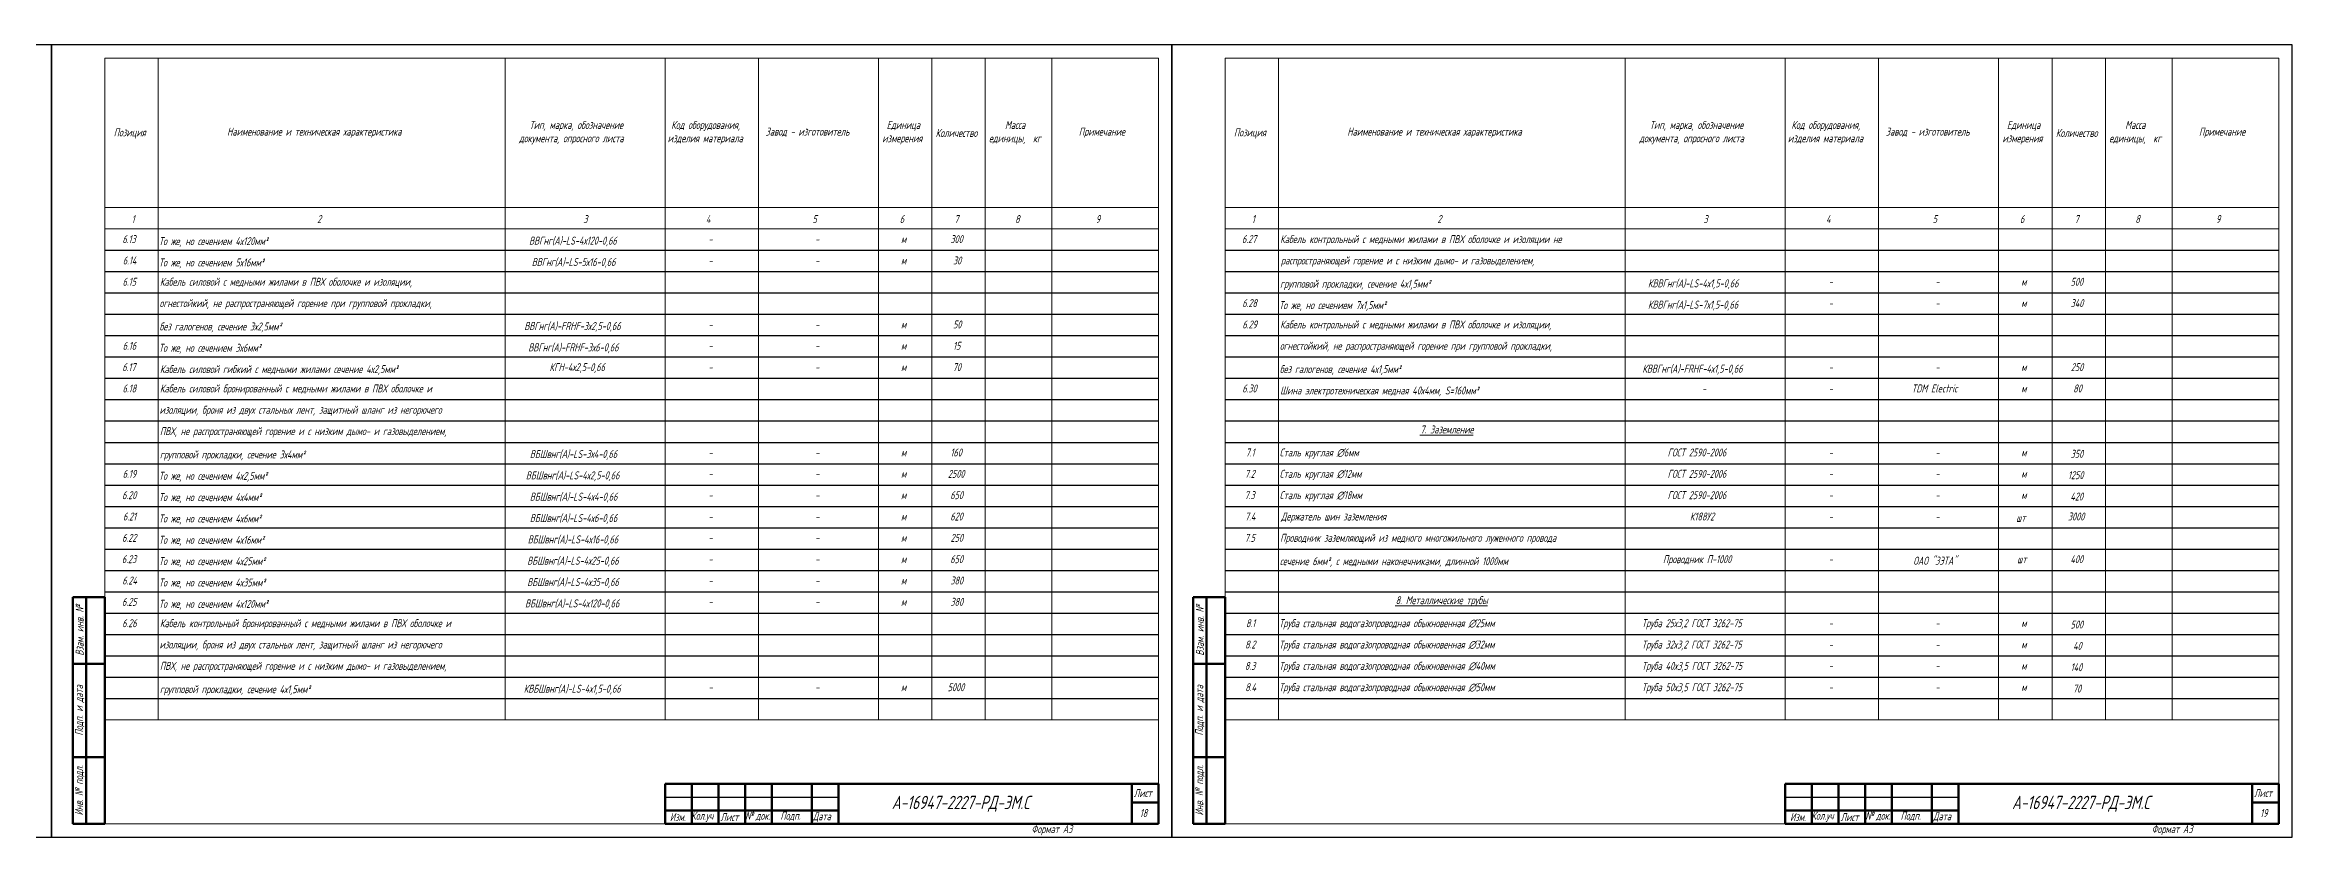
# Model space of a CAD drawing. Header units: millimetres. Extents: x -14296 to 10264, y -13087 to -5602.
# Drawn here: x 9422 to 10264, y -13087 to -12790 of the extents above; entities that cross this region are included whole.
import ezdxf

# ---------------------------------------------------------------- set-up
doc = ezdxf.new("R2010")
doc.units = ezdxf.units.MM
for name, color, linetype, lineweight in [('Рамка толстая', 7, 'Continuous', 15), ('Рамка тонкая', 5, 'Continuous', 25), ('ТаБлица', 253, 'Continuous', 15), ('Текст', 7, 'Continuous', 20), ('Штампы', 252, 'Continuous', 25)]:
    doc.layers.add(name, color=color, linetype=linetype, lineweight=lineweight)
doc.styles.add('Simplex', font='simplex.shx', dxfattribs={"width": 0.7, "oblique": 15})

msp = doc.modelspace()

# ---------------------------------------------------------------- linework, layer by layer
at = {"layer": 'Рамка толстая', "color": 18, "true_color": 0x000000}
for p, q in [((9444.28378, -12794.74064), (9444.28378, -13081.74064)), ((9839.28378, -12794.74064), (9444.28378, -12794.74064)), ((9839.28378, -13081.74064), (9839.28378, -12794.74064)), ((9864.28378, -12794.74064), (9864.28378, -13081.74064)), ((10259.28378, -12794.74064), (9864.28378, -12794.74064)), ((10259.28378, -13081.74064), (10259.28378, -12794.74064)), ((9444.28378, -13081.74064), (9839.28378, -13081.74064)), ((9864.28378, -13081.74064), (10259.28378, -13081.74064))]:
    msp.add_line(p, q, dxfattribs=at)
at = {"layer": 'Рамка тонкая', "color": 18, "true_color": 0x000000}
for p, q in [((9424.28378, -12789.74064), (9004.28378, -12789.74064)), ((9424.28378, -12789.74064), (9424.28378, -13086.74064)), ((9844.28378, -12789.74064), (9424.28378, -12789.74064)), ((9424.28378, -13086.74064), (9424.28378, -12789.74064)), ((9844.28378, -12789.74064), (9844.28378, -13086.74064)), ((10264.28378, -12789.74064), (9844.28378, -12789.74064)), ((9844.28378, -13086.74064), (9844.28378, -12789.74064)), ((10264.28378, -13086.74064), (10264.28378, -12789.74064)), ((9444.28378, -12866.74064), (9839.28378, -12866.74064)), ((9864.28378, -12866.74064), (10259.28378, -12866.74064)), ((9444.28378, -12874.74064), (9839.28378, -12874.74064)), ((9864.28378, -12874.74064), (10259.28378, -12874.74064)), ((9444.28378, -12882.74064), (9839.28378, -12882.74064)), ((9864.28378, -12882.74064), (10259.28378, -12882.74064)), ((9444.28378, -12890.74064), (9839.28378, -12890.74064)), ((9864.28378, -12890.74064), (10259.28378, -12890.74064)), ((9444.28378, -12898.74064), (9839.28378, -12898.74064)), ((9444.28378, -12906.74064), (9839.28378, -12906.74064)), ((9864.28378, -12898.74064), (10259.28378, -12898.74064)), ((9864.28378, -12906.74064), (10259.28378, -12906.74064)), ((9444.28378, -12914.74064), (9839.28378, -12914.74064)), ((9864.28378, -12914.74064), (10259.28378, -12914.74064)), ((9444.28378, -12922.74064), (9839.28378, -12922.74064)), ((9864.28378, -12922.74064), (10259.28378, -12922.74064)), ((9444.28378, -12930.74064), (9839.28378, -12930.74064)), ((9864.28378, -12930.74064), (10259.28378, -12930.74064)), ((9444.28378, -12938.74064), (9839.28378, -12938.74064)), ((9864.28378, -12938.74064), (10259.28378, -12938.74064)), ((9444.28378, -12946.74064), (9839.28378, -12946.74064)), ((9864.28378, -12946.74064), (10259.28378, -12946.74064)), ((9444.28378, -12954.74064), (9839.28378, -12954.74064)), ((9864.28378, -12954.74064), (10259.28378, -12954.74064)), ((9444.28378, -12962.74064), (9839.28378, -12962.74064)), ((9864.28378, -12962.74064), (10259.28378, -12962.74064)), ((9444.28378, -12970.74064), (9839.28378, -12970.74064)), ((9864.28378, -12970.74064), (10259.28378, -12970.74064)), ((9444.28378, -12978.74064), (9839.28378, -12978.74064)), ((9864.28378, -12978.74064), (10259.28378, -12978.74064)), ((9444.28378, -12986.74064), (9839.28378, -12986.74064)), ((9864.28378, -12986.74064), (10259.28378, -12986.74064)), ((9444.28378, -12994.74064), (9839.28378, -12994.74064)), ((9864.28378, -12994.74064), (10259.28378, -12994.74064)), ((9444.28378, -13002.74064), (9839.28378, -13002.74064)), ((9864.28378, -13002.74064), (10259.28378, -13002.74064)), ((9444.28378, -13010.74064), (9839.28378, -13010.74064)), ((9864.28378, -13010.74064), (10259.28378, -13010.74064)), ((9444.28378, -13018.74064), (9839.28378, -13018.74064)), ((9864.28378, -13018.74064), (10259.28378, -13018.74064)), ((9444.28378, -13026.74064), (9839.28378, -13026.74064)), ((9864.28378, -13026.74064), (10259.28378, -13026.74064)), ((9444.28378, -13034.74064), (9839.28378, -13034.74064)), ((9864.28378, -13034.74064), (10259.28378, -13034.74064)), ((9004.28378, -13086.74064), (9424.28378, -13086.74064)), ((9424.28378, -13086.74064), (9844.28378, -13086.74064)), ((9844.28378, -13086.74064), (10264.28378, -13086.74064))]:
    msp.add_line(p, q, dxfattribs=at)
at = {"layer": 'ТаБлица', "color": 18, "true_color": 0x000000}
for p, q in [((9464.28378, -12794.74064), (9464.28378, -13042.74064)), ((9594.28378, -12794.74064), (9594.28378, -13042.74064)), ((9654.28378, -12794.74064), (9654.28378, -13042.74064)), ((9689.28378, -12794.74064), (9689.28378, -13042.74064)), ((9734.28378, -12794.74064), (9734.28378, -13042.74064)), ((9754.28378, -12794.74064), (9754.28378, -13042.74064)), ((9774.28378, -12794.74064), (9774.28378, -13042.74064)), ((9799.28378, -12794.74064), (9799.28378, -13042.74064)), ((9884.28378, -12794.74064), (9884.28378, -13042.74064)), ((10014.28378, -12794.74064), (10014.28378, -13042.74064)), ((10074.28378, -12794.74064), (10074.28378, -13042.74064)), ((10109.28378, -12794.74064), (10109.28378, -13042.74064)), ((10154.28378, -12794.74064), (10154.28378, -13042.74064)), ((10174.28378, -12794.74064), (10174.28378, -13042.74064)), ((10194.28378, -12794.74064), (10194.28378, -13042.74064)), ((10219.28378, -12794.74064), (10219.28378, -13042.74064)), ((9444.28378, -12850.74064), (9839.28378, -12850.74064)), ((9864.28378, -12850.74064), (10259.28378, -12850.74064)), ((9444.28378, -12858.74064), (9839.28378, -12858.74064)), ((9864.28378, -12858.74064), (10259.28378, -12858.74064)), ((9444.28378, -13042.74064), (9839.28378, -13042.74064)), ((9864.28378, -13042.74064), (10259.28378, -13042.74064))]:
    msp.add_line(p, q, dxfattribs=at)
at = {"layer": 'Штампы', "color": 18, "lineweight": 60, "true_color": 0x000000}
for p, q in [((9432.28378, -13081.74064), (9432.28378, -12996.74064)), ((9432.28378, -12996.74064), (9444.28378, -12996.74064)), ((9437.28378, -13081.74064), (9437.28378, -12996.74064)), ((9444.28378, -13081.74064), (9444.28378, -12996.74064)), ((9852.28378, -13081.74064), (9852.28378, -12996.74064)), ((9852.28378, -12996.74064), (9864.28378, -12996.74064)), ((9857.28378, -13081.74064), (9857.28378, -12996.74064)), ((9864.28378, -13081.74064), (9864.28378, -12996.74064)), ((9432.28378, -13021.74064), (9444.28378, -13021.74064)), ((9852.28378, -13021.74064), (9864.28378, -13021.74064)), ((9444.28378, -13026.74064), (9444.28378, -13081.74064)), ((9864.28378, -13026.74064), (9864.28378, -13081.74064)), ((9432.28378, -13056.74064), (9444.28378, -13056.74064)), ((9852.28378, -13056.74064), (9864.28378, -13056.74064)), ((9654.28378, -13066.74064), (9839.28378, -13066.74064)), ((9654.28378, -13066.74064), (9654.28378, -13081.74064)), ((9664.28378, -13066.74064), (9664.28378, -13081.74064)), ((9674.28378, -13066.74064), (9674.28378, -13081.74064)), ((9684.28378, -13066.74064), (9684.28378, -13081.74064)), ((9694.28378, -13066.74064), (9694.28378, -13081.74064)), ((9709.28378, -13066.74064), (9709.28378, -13081.74064)), ((9719.28378, -13066.74064), (9719.28378, -13081.74064)), ((9829.28378, -13066.74064), (9839.28378, -13066.74064)), ((9829.28378, -13066.74064), (9829.28378, -13081.74064)), ((9839.28378, -13066.74064), (9839.28378, -13081.74064)), ((9839.28378, -13066.74064), (9839.28378, -13081.74064)), ((10074.28378, -13066.74064), (10259.28378, -13066.74064)), ((10074.28378, -13066.74064), (10074.28378, -13081.74064)), ((10084.28378, -13066.74064), (10084.28378, -13081.74064)), ((10094.28378, -13066.74064), (10094.28378, -13081.74064)), ((10104.28378, -13066.74064), (10104.28378, -13081.74064)), ((10114.28378, -13066.74064), (10114.28378, -13081.74064)), ((10129.28378, -13066.74064), (10129.28378, -13081.74064)), ((10139.28378, -13066.74064), (10139.28378, -13081.74064)), ((10249.28378, -13066.74064), (10259.28378, -13066.74064)), ((10249.28378, -13066.74064), (10249.28378, -13081.74064)), ((10259.28378, -13066.74064), (10259.28378, -13081.74064)), ((10259.28378, -13066.74064), (10259.28378, -13081.74064)), ((9829.28378, -13073.74064), (9839.28378, -13073.74064)), ((10249.28378, -13073.74064), (10259.28378, -13073.74064)), ((9432.28378, -13081.74064), (9444.28378, -13081.74064)), ((9654.28378, -13076.74064), (9719.28378, -13076.74064)), ((9654.28378, -13081.74064), (9839.28378, -13081.74064)), ((9829.28378, -13081.74064), (9839.28378, -13081.74064)), ((9852.28378, -13081.74064), (9864.28378, -13081.74064)), ((10074.28378, -13076.74064), (10139.28378, -13076.74064)), ((10074.28378, -13081.74064), (10259.28378, -13081.74064)), ((10249.28378, -13081.74064), (10259.28378, -13081.74064))]:
    msp.add_line(p, q, dxfattribs=at)
at = {"layer": 'Штампы', "color": 18, "true_color": 0x000000}
for p, q in [((9654.28378, -13071.74064), (9719.28378, -13071.74064)), ((10074.28378, -13071.74064), (10139.28378, -13071.74064))]:
    msp.add_line(p, q, dxfattribs=at)

# ---------------------------------------------------------------- texts
at = {"layer": 'Текст', "color": 18, "true_color": 0x000000, "style": 'Simplex', "oblique": 15}
for s, height, width, p in [('Позиция', 3, 0.7, (9447.56583, -12824.02636)), ('Наименование и техническая характеристика', 3, 0.7, (9490.06583, -12823.74064)), ('Тип, марка, обозначение', 3, 0.7, (9603.44239, -12821.24064)), ('Код оборудования,', 3, 0.7, (9656.56464, -12821.24064)), ('Завод - изготовитель', 3, 0.7, (9691.97636, -12823.74064)), ('Единица', 3, 0.7, (9737.36583, -12821.24064)), ('Количество', 3, 0.6, (9755.71611, -12824.24064)), ('Масса', 3, 0.7, (9781.71583, -12821.24064)), ('Примечание', 3, 0.7, (9809.39239, -12823.74064)), ('Позиция', 3, 0.7, (9867.56583, -12824.02636)), ('Наименование и техническая характеристика', 3, 0.7, (9910.06583, -12823.74064)), ('Тип, марка, обозначение', 3, 0.7, (10023.44239, -12821.24064)), ('Код оборудования,', 3, 0.7, (10076.56464, -12821.24064)), ('Завод - изготовитель', 3, 0.7, (10111.97636, -12823.74064)), ('Единица', 3, 0.7, (10157.36583, -12821.24064)), ('Количество', 3, 0.6, (10175.71611, -12824.24064)), ('Масса', 3, 0.7, (10201.71583, -12821.24064)), ('Примечание', 3, 0.7, (10229.39239, -12823.74064)), ('документа, опросного листа', 3, 0.7, (9599.53067, -12826.24064)), ('изделия материала', 3, 0.7, (9655.24669, -12826.24064)), ('измерения', 3, 0.7, (9735.69669, -12826.24064)), ('единицы,  кг', 3, 0.7, (9775.71583, -12826.24064)), ('документа, опросного листа', 3, 0.7, (10019.53067, -12826.24064)), ('изделия материала', 3, 0.7, (10075.24669, -12826.24064)), ('измерения', 3, 0.7, (10155.69669, -12826.24064)), ('единицы,  кг', 3, 0.7, (10195.71583, -12826.24064)), ('1', 3, 0.7, (9454.26378, -12856.53611)), ('2', 3, 0.7, (9523.82349, -12856.53611)), ('3', 3, 0.7, (9623.59918, -12856.53611)), ('4', 3, 0.7, (9669.55265, -12856.53611)), ('5', 3, 0.7, (9709.52588, -12856.53611)), ('6', 3, 0.7, (9742.25986, -12856.53611)), ('7', 3, 0.7, (9762.7186, -12856.53611)), ('8', 3, 0.7, (9785.51209, -12856.53611)), ('9', 3, 0.7, (9815.72807, -12856.53611)), ('1', 3, 0.7, (9874.26378, -12856.53611)), ('2', 3, 0.7, (9943.82349, -12856.53611)), ('3', 3, 0.7, (10043.59918, -12856.53611)), ('4', 3, 0.7, (10089.55265, -12856.53611)), ('5', 3, 0.7, (10129.52588, -12856.53611)), ('6', 3, 0.7, (10162.25986, -12856.53611)), ('7', 3, 0.7, (10182.7186, -12856.53611)), ('8', 3, 0.7, (10205.51209, -12856.53611)), ('9', 3, 0.7, (10235.72807, -12856.53611)), ('6.13', 3, 0.7, (9450.82444, -12864.0519)), ('То же, но сечением 4х120мм²', 3, 0.7, (9464.48378, -12864.8019)), ('ВВГнг(А)-LS-4х120-0,66', 3, 0.7, (9603.28928, -12864.62333)), ('-', 3, 0.7, (9670.53927, -12864.0519)), ('-', 3, 0.7, (9710.53927, -12864.0519)), ('м', 3, 0.7, (9742.72748, -12864.0519)), ('300', 3, 0.7, (9761.23186, -12864.0519)), ('6.27', 3, 0.7, (9870.57444, -12864.0519)), ('Кабель контрольный с медными жилами в ПВХ оболочке и изоляции не', 3, 0.7, (9884.88378, -12864.0519)), ('6.14', 3, 0.7, (9450.97444, -12872.0519)), ('То же, но сечением 5х16мм²', 3, 0.7, (9464.48378, -12872.8019)), ('ВВГнг(А)-LS-5х16-0,66', 3, 0.7, (9604.28878, -12872.62333)), ('-', 3, 0.7, (9670.53927, -12872.0519)), ('-', 3, 0.7, (9710.53927, -12872.0519)), ('м', 3, 0.7, (9742.72748, -12872.0519)), ('30', 3, 0.7, (9762.23186, -12872.0519)), ('распространяющей горение и с низким дымо- и газовыделением,', 3, 0.7, (9885.15173, -12872.0519)), ('6.15', 3, 0.7, (9450.87444, -12880.0519)), ('Кабель силовой с медными жилами в ПВХ оболочке и изоляции,', 3, 0.7, (9464.88378, -12880.0519)), ('групповой прокладки, сечение 4х1,5мм²', 3, 0.7, (9884.86895, -12880.8019)), ('КВВГнг(А)-LS-4х1,5-0,66', 3, 0.7, (10022.78928, -12880.62333)), ('-', 3, 0.7, (10090.53927, -12880.0519)), ('-', 3, 0.7, (10130.53927, -12880.0519)), ('м', 3, 0.7, (10162.72748, -12880.0519)), ('500', 3, 0.7, (10181.23186, -12880.0519)), ('огнестойкий, не распространяющей горение при групповой прокладки,', 3, 0.7, (9464.76895, -12888.0519)), ('6.28', 3, 0.7, (9870.68186, -12888.0519)), ('То же, но сечением 7х1,5мм²', 3, 0.7, (9884.48378, -12888.8019)), ('КВВГнг(А)-LS-7х1,5-0,66', 3, 0.7, (10022.78928, -12888.62333)), ('-', 3, 0.7, (10090.53927, -12888.0519)), ('-', 3, 0.7, (10130.53927, -12888.0519)), ('м', 3, 0.7, (10162.72748, -12888.0519)), ('340', 3, 0.7, (10181.23186, -12888.0519)), ('без галогенов, сечение 3х2,5мм²', 3, 0.7, (9464.73067, -12896.8019)), ('ВВГнг(А)-FRHF-3х2,5-0,66', 3, 0.7, (9601.48928, -12896.62333)), ('-', 3, 0.7, (9670.53927, -12896.0519)), ('-', 3, 0.7, (9710.53927, -12896.0519)), ('м', 3, 0.7, (9742.72748, -12896.0519)), ('50', 3, 0.7, (9762.23186, -12896.0519)), ('6.29', 3, 0.7, (9870.73186, -12896.0519)), ('Кабель контрольный с медными жилами в ПВХ оболочке и изоляции,', 3, 0.7, (9884.88378, -12896.0519)), ('6.16', 3, 0.7, (9450.93186, -12904.0519)), ('То же, но сечением 3х6мм²', 3, 0.7, (9464.48378, -12904.8019)), ('ВВГнг(А)-FRHF-3х6-0,66', 3, 0.7, (9602.98928, -12904.62333)), ('-', 3, 0.7, (9670.53927, -12904.0519)), ('-', 3, 0.7, (9710.53927, -12904.0519)), ('м', 3, 0.7, (9742.72748, -12904.0519)), ('15', 3, 0.7, (9762.23186, -12904.0519)), ('огнестойкий, не распространяющей горение при групповой прокладки,', 3, 0.7, (9884.76895, -12904.0519)), ('6.17', 3, 0.7, (9450.77444, -12912.0519)), ('Кабель силовой гибкий с медными жилами сечение 4х2,5мм²', 3, 0.7, (9464.88378, -12912.8019)), ('КГН-4х2,5-0,66', 3, 0.7, (9610.93878, -12912.0519)), ('-', 3, 0.7, (9670.53927, -12912.0519)), ('-', 3, 0.7, (9710.53927, -12912.0519)), ('м', 3, 0.7, (9742.72748, -12912.0519)), ('70', 3, 0.7, (9762.10841, -12912.0519)), ('без галогенов, сечение 4х1,5мм²', 3, 0.7, (9884.73067, -12912.8019)), ('КВВГнг(А)-FRHF-4х1,5-0,66', 3, 0.7, (10020.68928, -12912.62333)), ('-', 3, 0.7, (10090.53927, -12912.0519)), ('-', 3, 0.7, (10130.53927, -12912.0519)), ('м', 3, 0.7, (10162.72748, -12912.0519)), ('250', 3, 0.7, (10181.30841, -12912.0519)), ('6.18', 3, 0.7, (9450.88186, -12920.0519)), ('Кабель силовой бронированный с медными жилами в ПВХ оболочке и', 3, 0.7, (9464.88378, -12920.0519)), ('6.30', 3, 0.7, (9870.701, -12920.0519)), ('Шина электротехническая медная 40х4мм, S=160мм²', 3, 0.7, (9884.88378, -12920.8019)), ('-', 3, 0.7, (10043.03927, -12920.0519)), ('-', 3, 0.7, (10090.53927, -12920.0519)), ('TDM Electric', 3, 0.7, (10121.62325, -12920.0519)), ('м', 3, 0.7, (10162.72748, -12920.0519)), ('80', 3, 0.7, (10182.23186, -12920.0519)), ('изоляции, броня из двух стальных лент, защитный шланг из негорючего', 3, 0.7, (9464.7455, -12928.0519)), ('ПВХ, не распространяющей горение и с низким дымо- и газовыделением,', 3, 0.7, (9464.88378, -12936.0519)), ('%%U7. Заземление', 3, 0.7, (9937.44278, -12935.42571)), ('6.19', 3, 0.7, (9450.93186, -12952.0519)), ('групповой прокладки, сечение 3х4мм²', 3, 0.7, (9464.86895, -12944.8019)), ('ВБШвнг(А)-LS-3х4-0,66', 3, 0.7, (9603.58928, -12944.62333)), ('-', 3, 0.7, (9670.53927, -12944.0519)), ('-', 3, 0.7, (9710.53927, -12944.0519)), ('м', 3, 0.7, (9742.72748, -12944.0519)), ('2500', 3, 0.7, (9760.30841, -12952.0519)), ('160', 3, 0.7, (9761.25841, -12944.0519)), ('7.2', 3, 0.7, (9871.60841, -12952.0519)), ('7.1', 3, 0.7, (9871.93186, -12944.0519)), ('Сталь круглая ∅6мм', 3, 0.7, (9884.69239, -12944.0519)), ('Сталь круглая ∅12мм', 3, 0.7, (9884.69239, -12952.0519)), ('ГОСТ 2590-2006', 3, 0.7, (10030.13878, -12944.0519)), ('ГОСТ 2590-2006', 3, 0.7, (10030.13878, -12952.0519)), ('-', 3, 0.7, (10090.53927, -12944.0519)), ('-', 3, 0.7, (10130.53927, -12944.0519)), ('м', 3, 0.7, (10162.72748, -12944.0519)), ('350', 3, 0.7, (10181.23186, -12944.5519)), ('6.20', 3, 0.7, (9450.701, -12960.0519)), ('То же, но сечением 4х2,5мм²', 3, 0.7, (9464.48378, -12952.8019)), ('ВБШвнг(А)-LS-4х2,5-0,66', 3, 0.7, (9602.08928, -12952.62333)), ('ВБШвнг(А)-LS-4х4-0,66', 3, 0.7, (9603.58928, -12960.62333)), ('-', 3, 0.7, (9670.53927, -12952.0519)), ('-', 3, 0.7, (9710.53927, -12952.0519)), ('м', 3, 0.7, (9742.72748, -12952.0519)), ('650', 3, 0.7, (9761.201, -12960.0519)), ('7.3', 3, 0.7, (9871.53186, -12960.0519)), ('Сталь круглая ∅18мм', 3, 0.7, (9884.69239, -12960.0519)), ('ГОСТ 2590-2006', 3, 0.7, (10030.13878, -12960.0519)), ('-', 3, 0.7, (10090.53927, -12952.0519)), ('-', 3, 0.7, (10130.53927, -12952.0519)), ('м', 3, 0.7, (10162.72748, -12952.0519)), ('1250', 3, 0.7, (10180.25841, -12952.5519)), ('420', 3, 0.7, (10181.17444, -12960.5519)), ('6.21', 3, 0.7, (9451.02444, -12968.0519)), ('То же, но сечением 4х4мм²', 3, 0.7, (9464.48378, -12960.8019)), ('То же, но сечением 4х6мм²', 3, 0.7, (9464.48378, -12968.8019)), ('ВБШвнг(А)-LS-4х6-0,66', 3, 0.7, (9603.58928, -12968.62333)), ('-', 3, 0.7, (9670.53927, -12960.0519)), ('-', 3, 0.7, (9710.53927, -12960.0519)), ('м', 3, 0.7, (9742.72748, -12960.0519)), ('м', 3, 0.7, (9742.72748, -12968.0519)), ('620', 3, 0.7, (9761.201, -12968.0519)), ('7.4', 3, 0.7, (9871.68186, -12968.0519)), ('Держатель шин заземления', 3, 0.7, (9885.23689, -12968.0519)), ('К188У2', 3, 0.7, (10038.50878, -12968.0519)), ('-', 3, 0.7, (10090.53927, -12960.0519)), ('-', 3, 0.7, (10130.53927, -12960.0519)), ('м', 3, 0.7, (10162.72748, -12960.0519)), ('3000', 3, 0.7, (10180.23186, -12968.0519)), ('6.22', 3, 0.7, (9450.701, -12976.0519)), ('То же, но сечением 4х16мм²', 3, 0.7, (9464.48378, -12976.8019)), ('ВБШвнг(А)-LS-4х16-0,66', 3, 0.7, (9602.78928, -12976.62333)), ('-', 3, 0.7, (9670.53927, -12968.0519)), ('-', 3, 0.7, (9710.53927, -12968.0519)), ('м', 3, 0.7, (9742.72748, -12976.0519)), ('250', 3, 0.7, (9761.30841, -12976.0519)), ('7.5', 3, 0.7, (9871.58186, -12976.0519)), ('Проводник заземляющий из медного многожильного луженного провода', 3, 0.7, (9884.88378, -12976.0519)), ('-', 3, 0.7, (10090.53927, -12968.0519)), ('-', 3, 0.7, (10130.53927, -12968.0519)), ('шт', 3, 0.7, (10160.842, -12968.5519)), ('6.23', 3, 0.7, (9450.62444, -12984.0519)), ('То же, но сечением 4х25мм²', 3, 0.7, (9464.48378, -12984.8019)), ('ВБШвнг(А)-LS-4х25-0,66', 3, 0.7, (9602.58928, -12984.62333)), ('-', 3, 0.7, (9670.53927, -12976.0519)), ('-', 3, 0.7, (9670.53927, -12984.0519)), ('-', 3, 0.7, (9710.53927, -12976.0519)), ('-', 3, 0.7, (9710.53927, -12984.0519)), ('м', 3, 0.7, (9742.72748, -12984.0519)), ('650', 3, 0.7, (9761.201, -12984.0519)), ('сечение 6мм², с медными наконечниками, длинной 1000мм', 3, 0.7, (9884.76895, -12984.8019)), ('Проводник П-1000', 3, 0.7, (10028.40878, -12984.0519)), ('-', 3, 0.7, (10090.53927, -12984.0519)), ('ОАО "ЗЭТА"', 3, 0.7, (10122.27839, -12984.62333)), ('шт', 3, 0.7, (10161.2146, -12984.0519)), ('400', 3, 0.7, (10181.17444, -12984.0519)), ('6.24', 3, 0.7, (9450.77444, -12992.0519)), ('То же, но сечением 4х35мм²', 3, 0.7, (9464.48378, -12992.8019)), ('ВБШвнг(А)-LS-4х35-0,66', 3, 0.7, (9602.58928, -12992.62333)), ('-', 3, 0.7, (9670.53927, -12992.0519)), ('-', 3, 0.7, (9710.53927, -12992.0519)), ('м', 3, 0.7, (9742.72748, -12992.0519)), ('380', 3, 0.7, (9761.23186, -12992.0519)), ('6.25', 3, 0.7, (9450.67444, -13000.0519)), ('То же, но сечением 4х120мм²', 3, 0.7, (9464.48378, -13000.8019)), ('ВБШвнг(А)-LS-4х120-0,66', 3, 0.7, (9601.78928, -13000.62333)), ('-', 3, 0.7, (9670.53927, -13000.0519)), ('-', 3, 0.7, (9710.53927, -13000.0519)), ('м', 3, 0.7, (9742.72748, -13000.0519)), ('380', 3, 0.7, (9761.23186, -13000.0519)), ('%%U8. Металлические трубы', 3, 0.7, (9928.18967, -12999.42571)), ('6.26', 3, 0.7, (9450.73186, -13008.0519)), ('Кабель контрольный бронированный с медными жилами в ПВХ оболочке и', 3, 0.7, (9464.88378, -13008.0519)), ('8.1', 3, 0.7, (9872.0553, -13008.0519)), ('Труба стальная водогазопроводная обыкновенная ∅25мм', 3, 0.7, (9884.48378, -13008.0519)), ('Труба 25х3,2 ГОСТ 3262-75', 3, 0.7, (10020.48188, -13008.0519)), ('-', 3, 0.7, (10090.53927, -13008.0519)), ('-', 3, 0.7, (10130.53927, -13008.0519)), ('м', 3, 0.7, (10162.72748, -13008.0519)), ('500', 3, 0.7, (10181.23186, -13008.5519)), ('изоляции, броня из двух стальных лент, защитный шланг из негорючего', 3, 0.7, (9464.7455, -13016.0519)), ('8.2', 3, 0.7, (9871.73186, -13016.0519)), ('Труба стальная водогазопроводная обыкновенная ∅32мм', 3, 0.7, (9884.48378, -13016.0519)), ('Труба 32х3,2 ГОСТ 3262-75', 3, 0.7, (10020.48188, -13016.0519)), ('-', 3, 0.7, (10090.53927, -13016.0519)), ('-', 3, 0.7, (10130.53927, -13016.0519)), ('м', 3, 0.7, (10162.72748, -13016.0519)), ('40', 3, 0.7, (10182.17444, -13016.5519)), ('ПВХ, не распространяющей горение и с низким дымо- и газовыделением,', 3, 0.7, (9464.88378, -13024.0519)), ('8.3', 3, 0.7, (9871.6553, -13024.0519)), ('Труба стальная водогазопроводная обыкновенная ∅40мм', 3, 0.7, (9884.48378, -13024.0519)), ('Труба 40х3,5 ГОСТ 3262-75', 3, 0.7, (10020.48188, -13024.0519)), ('-', 3, 0.7, (10090.53927, -13024.0519)), ('-', 3, 0.7, (10130.53927, -13024.0519)), ('м', 3, 0.7, (10162.72748, -13024.0519)), ('140', 3, 0.7, (10181.25841, -13024.5519)), ('групповой прокладки, сечение 4х1,5мм²', 3, 0.7, (9464.86895, -13032.8019)), ('КВБШвнг(А)-LS-4х1,5-0,66', 3, 0.7, (9601.28928, -13032.62333)), ('-', 3, 0.7, (9670.53927, -13032.0519)), ('-', 3, 0.7, (9710.53927, -13032.0519)), ('м', 3, 0.7, (9742.72748, -13032.0519)), ('5000', 3, 0.7, (9760.23186, -13032.0519)), ('8.4', 3, 0.7, (9871.8053, -13032.0519)), ('Труба стальная водогазопроводная обыкновенная ∅50мм', 3, 0.7, (9884.48378, -13032.0519)), ('Труба 50х3,5 ГОСТ 3262-75', 3, 0.7, (10020.48188, -13032.0519)), ('-', 3, 0.7, (10090.53927, -13032.0519)), ('-', 3, 0.7, (10130.53927, -13032.0519)), ('м', 3, 0.7, (10162.72748, -13032.0519)), ('70', 3, 0.7, (10182.10841, -13032.5519)), ('А-16947-2227-РД-ЭМ.С', 5, 0.7, (9739.2734, -13076.26445)), ('А-16947-2227-РД-ЭМ.С', 5, 0.7, (10159.2734, -13076.26445)), ('Изм.', 3, 0.7, (9656.06464, -13080.74064)), ('Кол.уч', 3, 0.7, (9664.06583, -13080.24064)), ('Лист', 3, 0.7, (9675.03378, -13080.74064)), ('№', 3, 0.7, (9684.32574, -13080.24064)), ('док.', 3, 0.7, (9688.27673, -13080.24064)), ('Подп.', 3, 0.7, (9697.51464, -13080.24064)), ('Дата', 3, 0.7, (9709.69239, -13080.45493)), ('Формат А3', 3, 0.7, (9791.63927, -13085.24064)), ('Изм.', 3, 0.7, (10076.06464, -13080.74064)), ('Кол.уч', 3, 0.7, (10084.06583, -13080.24064)), ('Лист', 3, 0.7, (10095.03378, -13080.74064)), ('№', 3, 0.7, (10104.32574, -13080.24064)), ('док.', 3, 0.7, (10108.27673, -13080.24064)), ('Подп.', 3, 0.7, (10117.51464, -13080.24064)), ('Дата', 3, 0.7, (10129.69239, -13080.45493)), ('Формат А3', 3, 0.7, (10211.63927, -13085.24064))]:
    msp.add_text(s, height=height, dxfattribs=dict(at, width=width)).set_placement(p)
at = {"layer": 'Штампы', "color": 18, "true_color": 0x000000, "style": 'Simplex', "oblique": 15, "width": 0.7}
for s, p in [('Лист', (9830.03378, -13071.74064)), ('Лист', (10250.03378, -13071.74064)), ('18', (9832.23927, -13079.24064)), ('19', (10252.28927, -13079.24064))]:
    msp.add_text(s, height=3, dxfattribs=at).set_placement(p)
at = {"layer": 'Штампы', "color": 18, "true_color": 0x000000, "char_height": 3, "attachment_point": 5, "rotation": 90, "style": 'Simplex'}
for s, insert, width in [('Взам. инв. {\\Fgost|c204;№}', (9434.78378, -13009.24064), 25), ('Взам. инв. {\\Fgost|c204;№}', (9854.78378, -13009.24064), 25), ('Подп. и дата', (9434.78378, -13039.24064), 35), ('Подп. и дата', (9854.78378, -13039.24064), 35), ('Инв. {\\Fgost|c204;№} подл.', (9434.78378, -13069.24064), 25), ('Инв. {\\Fgost|c204;№} подл.', (9854.78378, -13069.24064), 25)]:
    msp.add_mtext(s, dxfattribs=dict(at, insert=insert, width=width))

doc.saveas('drawing.dxf')
